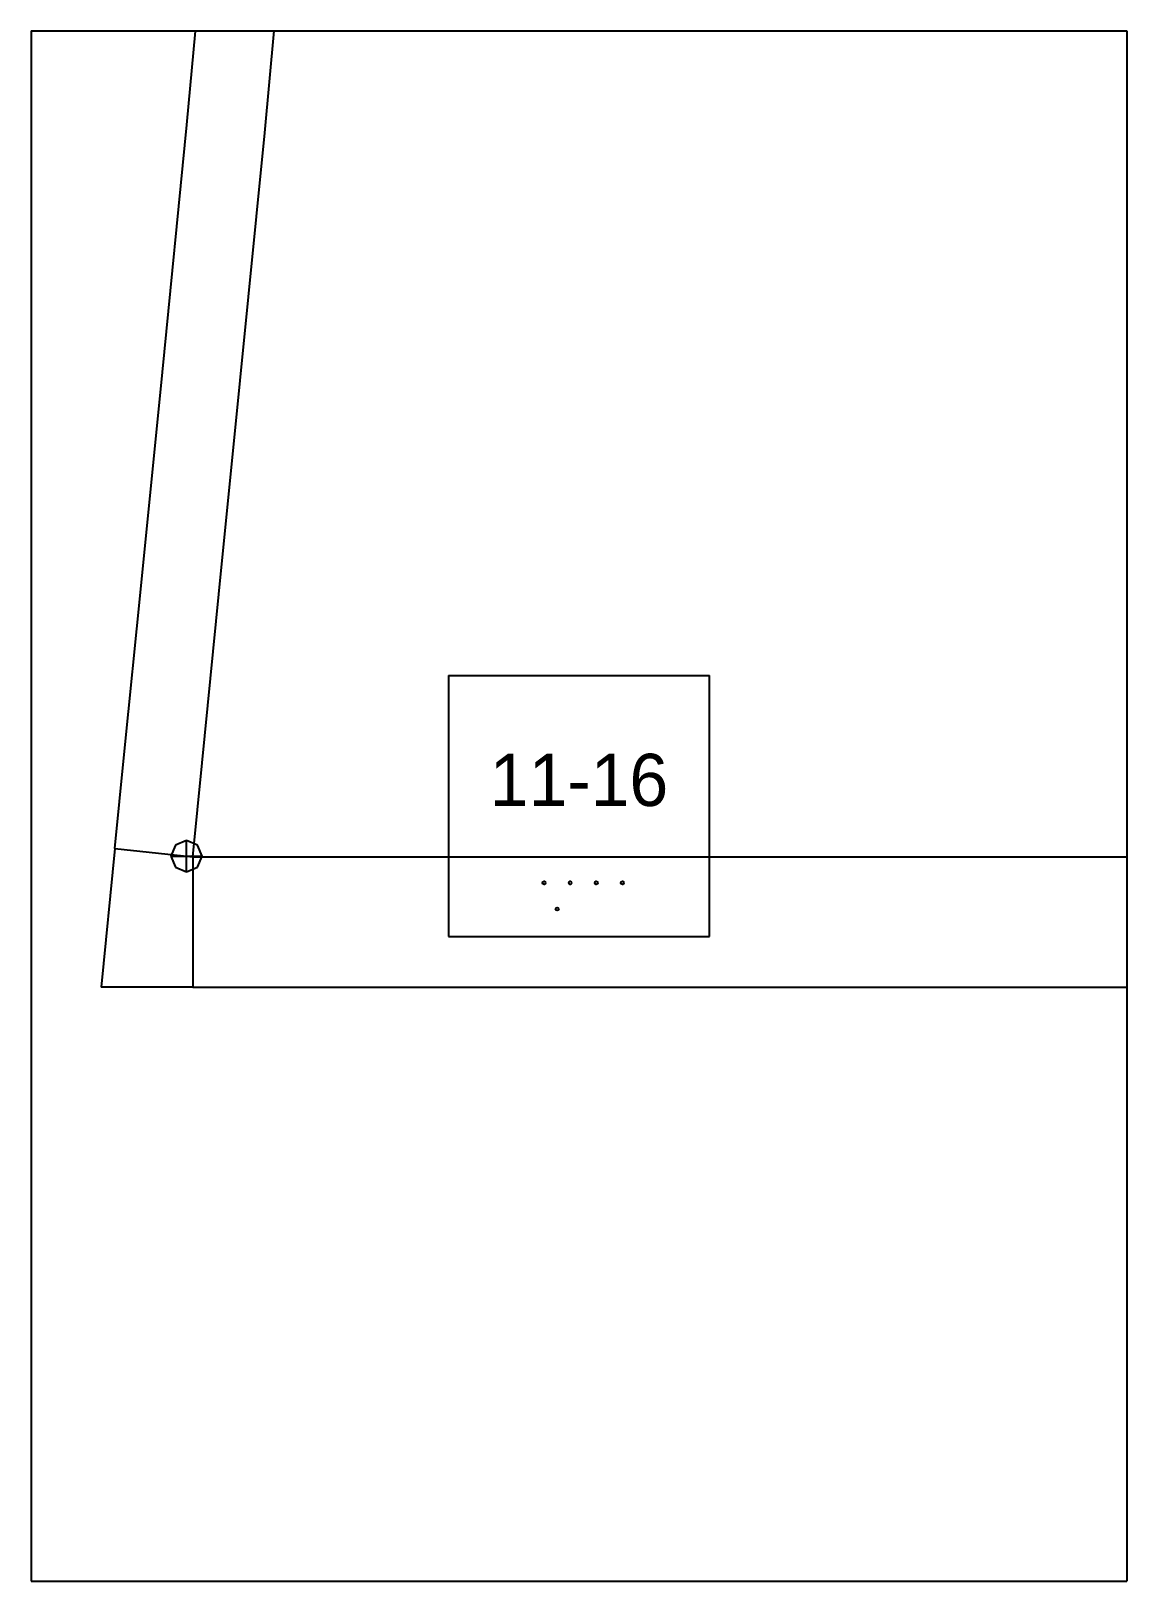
# Paper-space layout 'Plan 11-16' of a CAD drawing. Header units: metres, sheet in millimetres. Extents: x 0 to 210, y 0 to 297.
# The model-space entities are those that its viewports show. They can reach past a viewport. Long polylines and large blocks are cut down to what shows.
import ezdxf
from ezdxf.enums import TextEntityAlignment as Align

# ---------------------------------------------------------------- set-up
doc = ezdxf.new("R2010")
doc.units = ezdxf.units.M
for name, color, linetype in [('default', 7, 'Continuous'), ('mcircles', 7, 'Continuous'), ('TEXTLAYER', 7, 'Continuous'), ('VIEWPORTS', 7, 'Continuous')]:
    doc.layers.add(name, color=color, linetype=linetype)

msp = doc.modelspace()

# ---------------------------------------------------------------- linework, layer by layer
at = {"color": 9}
for p, q in [((3150, -2673), (3150, -2970)), ((3150, -2673), (3150, -2970)), ((3360, -2673), (3360, -2970)), ((3360, -2673), (3360, -2970)), ((2940, -2970), (3150, -2970)), ((2940, -2970), (3150, -2970)), ((3150, -2970), (3360, -2970)), ((3150, -2970), (3150, -3267)), ((3150, -2970), (3360, -2970)), ((3150, -2970), (3150, -3267)), ((3360, -2970), (3570, -2970)), ((3360, -2970), (3360, -3267)), ((3360, -2970), (3570, -2970)), ((3360, -2970), (3360, -3267)), ((3230, -3093.5), (3280, -3093.5)), ((3230, -3093.5), (3230, -3143.5)), ((3280, -3143.5), (3280, -3093.5)), ((3230, -3143.5), (3280, -3143.5)), ((2940, -3267), (3150, -3267)), ((3150, -3267), (3360, -3267)), ((3360, -3267), (3570, -3267))]:
    msp.add_line(p, q, dxfattribs=at)
at = {"layer": 'default', "color": 7, "linetype": 'Continuous'}
for p, q in [((3179.89, -2987.97), (3184.74, -2935.35)), ((3194.81, -2989.54), (3199.66, -2936.93)), ((3175.19, -3035.38), (3179.89, -2987.97)), ((3190.1, -3036.95), (3194.81, -2989.54)), ((3171.1, -3076.33), (3175.19, -3035.38)), ((3186.01, -3077.9), (3190.1, -3036.95)), ((3167.88, -3108.64), (3171.1, -3076.33)), ((3182.79, -3110.21), (3186.01, -3077.9)), ((3166.08, -3126.66), (3167.88, -3108.64)), ((3181, -3128.23), (3182.79, -3110.21)), ((3166.08, -3126.66), (3163.43, -3153.23)), ((3166.08, -3126.66), (3181, -3128.23)), ((3177.68, -3125.99), (3176.8, -3128.11)), ((3179.8, -3125.11), (3177.68, -3125.99)), ((3181.92, -3125.99), (3179.8, -3125.11)), ((3179.8, -3131.11), (3179.8, -3125.11)), ((3182.8, -3128.11), (3181.92, -3125.99)), ((3176.8, -3128.11), (3177.68, -3130.23)), ((3176.8, -3128.11), (3182.8, -3128.11)), ((3177.68, -3130.23), (3179.8, -3131.11)), ((3179.8, -3131.11), (3181.92, -3130.23)), ((3181, -3128.23), (3516.39, -3128.23)), ((3181, -3128.23), (3181, -3153.23)), ((3181.92, -3130.23), (3182.8, -3128.11)), ((3181, -3153.23), (3163.43, -3153.23)), ((3181, -3153.23), (3516.39, -3153.23))]:
    msp.add_line(p, q, dxfattribs=at)
at = {"layer": 'mcircles', "color": 7, "linetype": 'Continuous'}
for centre in [(3248.31, -3133.23), (3253.31, -3133.23), (3258.31, -3133.23), (3263.31, -3133.23), (3250.81, -3138.23)]:
    msp.add_circle(centre, 0.3, dxfattribs=at)

# ---------------------------------------------------------------- texts
at = {"layer": 'TEXTLAYER', "color": 1}
msp.add_text('11-16', height=10, dxfattribs=at).set_placement((3255, -3118.5), align=Align.CENTER)

psp = doc.layouts.new('Plan 11-16')

# ---------------------------------------------------------------- viewports
at = {"layer": 'VIEWPORTS'}
psp.add_viewport(center=(105, 148.5), size=(210, 297), view_center_point=(3255, -3118.5), view_height=297, dxfattribs=at)

doc.saveas('drawing.dxf')
